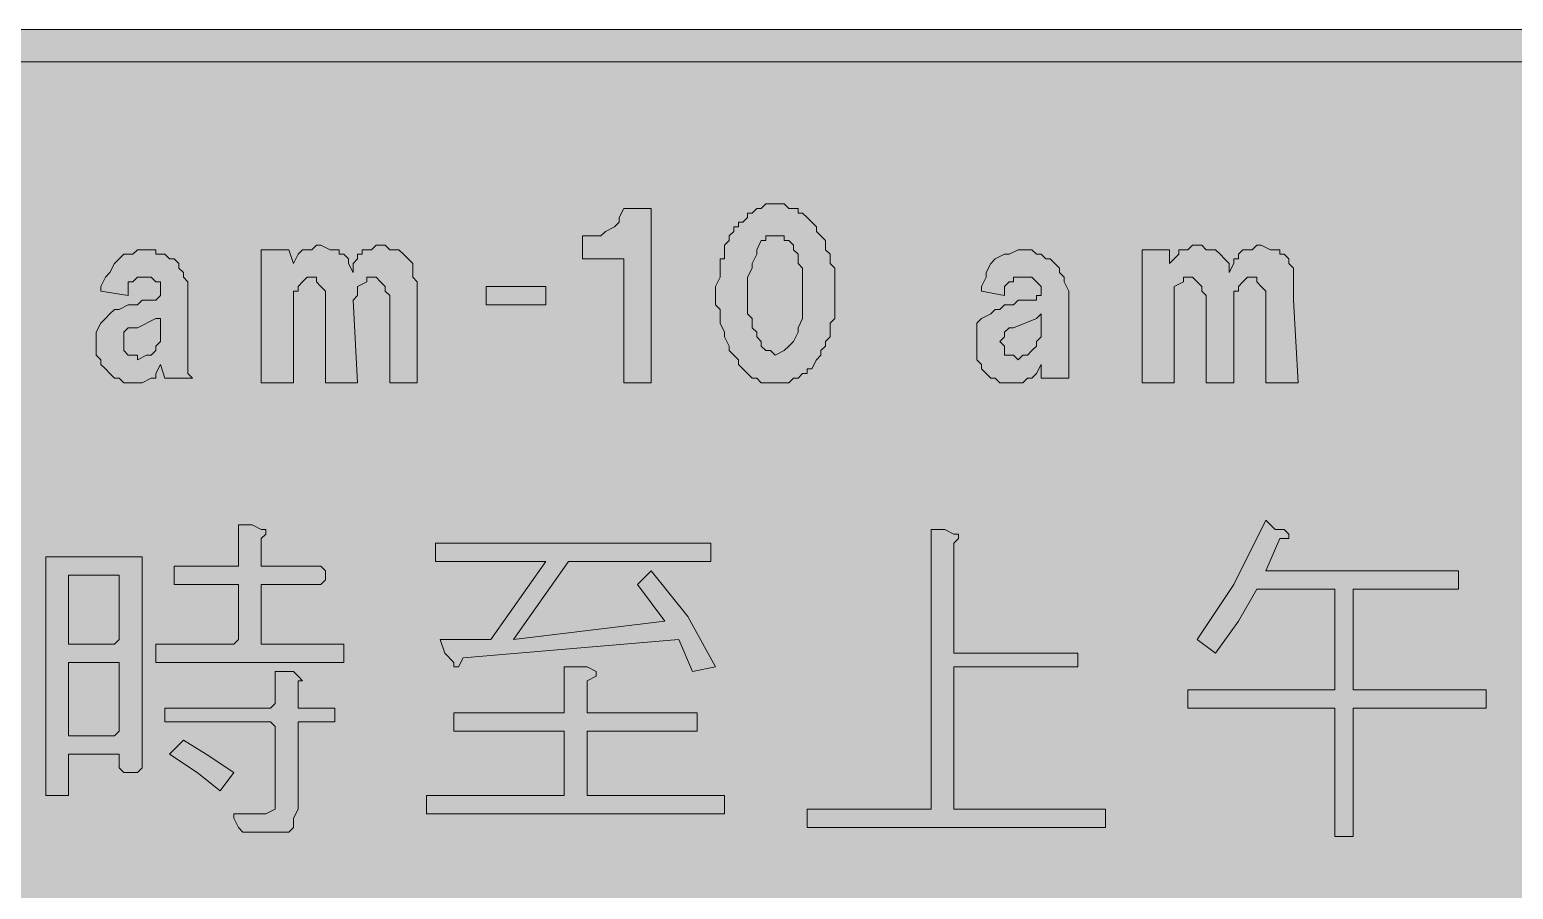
# Model space of a CAD drawing. Header units: metres. Extents: x 14 to 555, y 81 to 193.
# Drawn here: x 249 to 346, y 136.9 to 193.2 of the extents above; entities that cross this region are included whole.
import ezdxf

# ---------------------------------------------------------------- set-up
doc = ezdxf.new("R2010")
doc.units = ezdxf.units.M
doc.layers.add('FILL_BLACK_000000', color=7, linetype='Continuous', true_color=0x000000)
doc.layers.add('FILL_PINK_E1E1E1', color=7, linetype='Continuous', true_color=0xe1e1e1)

msp = doc.modelspace()

# ---------------------------------------------------------------- hatches: boundary and pattern name
at = {"layer": 'FILL_BLACK_000000', "true_color": 0x000000}
h = msp.add_hatch(color=7, dxfattribs=at)
h.dxf.hatch_style = 1
h.paths.add_polyline_path([(551.21, 193.16), (551.57, 193.07), (551.85, 192.9), (553.65, 192), (554.55, 190.5), (554.81, 189.6), (554.85, 188.7), (554.85, 85.2), (554.79, 84.3), (554.59, 83.44), (554.22, 82.63), (553.65, 81.9), (552.92, 81.33), (552.11, 80.96), (551.25, 80.76), (550.35, 80.7), (18.45, 80.7), (17.55, 80.76), (16.69, 80.96), (15.88, 81.33), (15.15, 81.9), (14.58, 82.63), (14.21, 83.44), (14.01, 84.3), (13.95, 85.2), (13.95, 188.7), (14.01, 189.6), (14.21, 190.46), (14.58, 191.27), (15.15, 192), (15.88, 192.57), (16.69, 192.94), (17.55, 193.14), (18.45, 193.2), (550.35, 193.2), (551.21, 193.16)])
h.paths.add_polyline_path([(16.8, 190.35), (16.26, 189.58), (16.05, 188.7), (16.05, 85.2), (16.35, 84.3), (16.54, 83.85), (16.95, 83.4), (17.59, 82.99), (18.45, 82.8), (550.35, 82.8), (551.21, 82.99), (551.85, 83.4), (552.2, 83.85), (552.37, 84.3), (552.45, 85.2), (552.45, 188.7), (552.45, 189.6), (552.26, 190.05), (551.85, 190.5), (551.21, 190.91), (550.35, 191.1), (18.45, 191.1), (17.57, 190.89), (16.8, 190.35)], flags=16)
h = msp.add_hatch(color=7, dxfattribs=at)
h.dxf.hatch_style = 1
h.paths.add_polyline_path([(287.85, 170.1), (287.85, 178.2), (285.15, 178.2), (285.15, 179.7), (285.75, 179.7), (286.05, 179.7), (286.35, 179.7), (286.65, 180), (287.25, 180.3), (287.55, 180.6), (287.55, 180.9), (287.85, 181.5), (289.65, 181.5), (289.65, 170.4), (289.65, 170.1), (287.85, 170.1)])
h = msp.add_hatch(color=7, dxfattribs=at)
h.dxf.hatch_style = 1
h.paths.add_polyline_path([(293.85, 175.2), (293.85, 175.8), (293.85, 176.1), (293.85, 176.4), (294.15, 177), (294.15, 177.3), (294.15, 177.9), (294.15, 178.2), (294.45, 178.2), (294.45, 178.5), (294.45, 178.8), (294.45, 179.1), (294.75, 179.4), (294.75, 179.7), (295.05, 180), (295.05, 180.3), (295.35, 180.3), (295.35, 180.6), (295.65, 180.6), (295.95, 180.9), (295.95, 181.2), (296.25, 181.2), (296.55, 181.5), (296.85, 181.5), (297.15, 181.8), (297.75, 181.8), (298.05, 181.8), (298.35, 181.8), (298.65, 181.5), (298.95, 181.5), (299.25, 181.5), (299.25, 181.2), (299.55, 181.2), (299.85, 180.9), (300.15, 180.6), (300.45, 180.3), (300.45, 180), (300.75, 179.7), (301.05, 179.4), (301.05, 179.1), (301.05, 178.8), (301.35, 178.5), (301.35, 178.2), (301.35, 177.9), (301.65, 177.6), (301.65, 177), (301.65, 176.4), (301.65, 176.1), (301.65, 175.8), (301.65, 175.5), (301.65, 175.2), (301.65, 174.9), (301.65, 174.3), (301.35, 174), (301.35, 173.7), (301.35, 173.4), (301.35, 173.1), (301.05, 172.8), (301.05, 172.5), (300.75, 172.2), (300.75, 171.9), (300.45, 171.6), (300.15, 171), (299.85, 171), (299.85, 170.7), (299.55, 170.7), (299.25, 170.4), (298.95, 170.4), (298.65, 170.1), (298.35, 170.1), (298.05, 170.1), (297.75, 170.1), (297.45, 170.1), (297.15, 170.1), (296.85, 170.1), (296.55, 170.4), (296.25, 170.4), (295.95, 170.7), (295.65, 171), (295.35, 171.3), (295.35, 171.6), (295.05, 171.9), (294.75, 172.2), (294.75, 172.5), (294.45, 173.1), (294.45, 173.4), (294.15, 174), (294.15, 174.3), (294.15, 174.6), (294.15, 174.9), (293.85, 175.2)])
h.paths.add_polyline_path([(295.95, 176.1), (295.95, 175.8), (295.95, 175.2), (295.95, 174.6), (296.25, 174.3), (296.25, 174), (296.25, 173.7), (296.55, 173.4), (296.55, 173.1), (296.85, 172.8), (296.85, 172.5), (297.15, 172.2), (297.45, 172.2), (297.75, 171.9), (298.35, 172.2), (298.65, 172.5), (298.95, 172.8), (299.25, 173.4), (299.25, 173.7), (299.55, 174.3), (299.55, 174.9), (299.55, 175.5), (299.55, 175.8), (299.55, 176.4), (299.55, 177), (299.55, 177.6), (299.25, 177.9), (299.25, 178.2), (299.25, 178.5), (298.95, 178.8), (298.95, 179.1), (298.65, 179.4), (298.35, 179.4), (298.35, 179.7), (298.05, 179.7), (297.75, 179.7), (297.45, 179.7), (297.15, 179.7), (297.15, 179.4), (296.85, 179.4), (296.55, 178.8), (296.55, 178.5), (296.25, 177.9), (296.25, 177.6), (295.95, 177), (295.95, 176.4), (295.95, 176.1)], flags=16)
h = msp.add_hatch(color=7, dxfattribs=at)
h.dxf.hatch_style = 1
h.paths.add_polyline_path([(259.35, 170.7), (259.65, 170.4), (257.85, 170.4), (257.55, 171.3), (257.25, 170.7), (257.25, 170.4), (256.95, 170.4), (256.35, 170.1), (256.05, 170.1), (255.45, 170.1), (255.15, 170.1), (254.85, 170.4), (254.55, 170.4), (254.25, 170.7), (253.95, 171), (253.65, 171.3), (253.65, 171.6), (253.35, 171.9), (253.35, 172.2), (253.35, 172.5), (253.35, 173.1), (253.35, 173.4), (253.65, 174), (253.95, 174.3), (254.25, 174.6), (254.55, 174.9), (254.85, 174.9), (255.45, 175.2), (256.05, 175.2), (256.35, 175.5), (256.65, 175.5), (256.95, 175.5), (257.25, 175.5), (257.55, 175.8), (257.55, 176.4), (257.55, 176.7), (257.25, 176.7), (256.95, 177), (256.65, 177), (256.35, 177), (256.05, 177), (255.75, 176.7), (255.45, 176.7), (255.45, 176.4), (255.45, 175.8), (253.65, 176.1), (253.65, 176.4), (253.95, 177), (254.25, 177.3), (254.55, 177.9), (254.85, 178.2), (255.15, 178.5), (255.75, 178.5), (256.05, 178.8), (256.65, 178.8), (256.95, 178.8), (257.25, 178.8), (257.25, 178.5), (257.85, 178.5), (258.15, 178.2), (258.45, 178.2), (258.75, 177.9), (258.75, 177.6), (259.05, 177.3), (259.05, 177), (259.35, 176.7), (259.35, 176.1), (259.35, 175.8), (259.35, 171), (259.35, 170.7)])
h.paths.add_polyline_path([(255.75, 173.7), (255.45, 173.7), (255.15, 173.4), (255.15, 173.1), (255.15, 172.8), (255.15, 172.5), (255.15, 172.2), (255.45, 171.9), (255.75, 171.9), (256.05, 171.9), (256.05, 171.6), (256.65, 171.9), (256.95, 171.9), (257.25, 172.2), (257.25, 172.5), (257.55, 172.8), (257.55, 173.1), (257.55, 174.3), (257.25, 174.3), (256.05, 173.7), (255.75, 173.7)], flags=16)
h = msp.add_hatch(color=7, dxfattribs=at)
h.dxf.hatch_style = 1
h.paths.add_polyline_path([(264.15, 178.8), (265.95, 178.8), (266.25, 177.9), (266.55, 178.5), (266.85, 178.8), (267.45, 178.8), (267.75, 179.1), (268.05, 179.1), (268.65, 178.8), (268.95, 178.8), (269.25, 178.8), (269.25, 178.5), (269.55, 178.5), (269.85, 178.2), (269.85, 177.9), (270.15, 177.3), (270.15, 177.9), (270.45, 178.2), (270.45, 178.5), (270.75, 178.5), (270.75, 178.8), (271.05, 178.8), (271.35, 178.8), (271.65, 179.1), (271.95, 179.1), (272.25, 179.1), (272.55, 178.8), (272.85, 178.8), (273.15, 178.8), (273.45, 178.5), (273.75, 178.2), (274.05, 177.9), (274.05, 177.6), (274.05, 177), (274.35, 176.7), (274.35, 176.4), (274.35, 175.8), (274.35, 175.5), (274.35, 170.1), (272.55, 170.1), (272.55, 175.2), (272.55, 175.8), (272.25, 176.1), (272.25, 176.4), (271.95, 176.7), (271.65, 177), (271.35, 177), (271.05, 177), (271.05, 176.7), (270.45, 176.4), (270.45, 176.1), (270.45, 175.8), (270.15, 175.5), (270.45, 170.1), (268.35, 170.1), (268.35, 175.2), (268.35, 175.8), (268.35, 176.1), (268.05, 176.4), (267.75, 176.7), (267.75, 177), (267.45, 177), (267.15, 177), (266.85, 176.7), (266.55, 176.4), (266.55, 176.1), (266.25, 176.1), (266.25, 175.8), (266.25, 175.5), (266.25, 175.2), (266.25, 170.1), (264.15, 170.1), (264.15, 178.8)])
h = msp.add_hatch(color=7, dxfattribs=at)
h.dxf.hatch_style = 1
h.paths.add_polyline_path([(314.85, 170.7), (314.55, 170.4), (314.25, 170.4), (313.95, 170.1), (313.35, 170.1), (313.05, 170.1), (312.45, 170.1), (312.15, 170.4), (311.85, 170.4), (311.55, 170.7), (311.25, 171), (311.25, 171.3), (310.95, 171.6), (310.95, 171.9), (310.95, 172.2), (310.95, 172.5), (310.95, 173.1), (310.95, 173.4), (310.95, 174), (311.25, 174.3), (311.85, 174.6), (312.15, 174.9), (312.45, 174.9), (312.75, 175.2), (313.05, 175.2), (313.35, 175.2), (313.65, 175.5), (313.95, 175.5), (314.25, 175.5), (314.55, 175.5), (314.85, 175.5), (314.85, 175.8), (315.15, 175.8), (315.15, 176.4), (314.85, 176.7), (314.55, 177), (314.25, 177), (313.95, 177), (313.65, 177), (313.35, 177), (313.35, 176.7), (313.05, 176.7), (312.75, 176.4), (312.75, 175.8), (311.25, 176.1), (311.25, 176.4), (311.55, 177), (311.55, 177.3), (311.85, 177.9), (312.15, 178.2), (312.75, 178.5), (313.05, 178.5), (313.65, 178.8), (313.95, 178.8), (314.25, 178.8), (314.55, 178.8), (314.85, 178.5), (315.15, 178.5), (315.45, 178.2), (315.75, 178.2), (316.05, 177.9), (316.35, 177.6), (316.35, 177.3), (316.65, 177), (316.65, 176.7), (316.95, 176.1), (316.95, 175.8), (316.95, 171), (316.95, 170.7), (316.95, 170.4), (315.15, 170.4), (315.15, 171.3), (314.85, 170.7)])
h.paths.add_polyline_path([(312.75, 173.4), (312.75, 173.1), (312.45, 172.8), (312.75, 172.5), (312.75, 172.2), (312.75, 171.9), (313.05, 171.9), (313.35, 171.9), (313.65, 171.6), (313.95, 171.9), (314.25, 171.9), (314.55, 172.2), (314.85, 172.5), (314.85, 172.8), (315.15, 173.1), (315.15, 174.6), (314.85, 174.3), (313.35, 173.7), (313.05, 173.7), (312.75, 173.4)], flags=16)
h = msp.add_hatch(color=7, dxfattribs=at)
h.dxf.hatch_style = 1
h.paths.add_polyline_path([(321.75, 178.8), (323.55, 178.8), (323.55, 177.9), (324.15, 178.5), (324.15, 178.8), (324.45, 178.8), (324.75, 178.8), (325.05, 179.1), (325.35, 179.1), (325.65, 179.1), (325.95, 178.8), (326.25, 178.8), (326.55, 178.8), (326.85, 178.5), (327.15, 178.2), (327.45, 177.9), (327.45, 177.3), (327.75, 177.9), (327.75, 178.2), (328.05, 178.2), (328.05, 178.5), (328.35, 178.8), (328.95, 178.8), (329.25, 179.1), (329.55, 179.1), (330.15, 178.8), (330.45, 178.8), (330.75, 178.8), (330.75, 178.5), (331.05, 178.5), (331.35, 178.2), (331.35, 177.9), (331.65, 177.6), (331.65, 177), (331.65, 176.7), (331.65, 176.4), (331.65, 175.8), (331.65, 175.5), (331.95, 170.1), (329.85, 170.1), (329.85, 175.2), (329.85, 175.8), (329.85, 176.1), (329.55, 176.4), (329.25, 176.7), (329.25, 177), (328.95, 177), (328.65, 177), (328.35, 176.7), (328.05, 176.4), (328.05, 176.1), (327.75, 176.1), (327.75, 175.8), (327.75, 175.5), (327.75, 170.1), (325.95, 170.1), (325.95, 175.2), (325.95, 175.8), (325.65, 176.1), (325.65, 176.4), (325.35, 176.7), (325.05, 177), (324.75, 177), (324.45, 177), (324.45, 176.7), (323.85, 176.4), (323.85, 176.1), (323.85, 175.8), (323.85, 175.5), (323.85, 175.2), (323.85, 170.1), (321.75, 170.1), (321.75, 178.8)])
h = msp.add_hatch(color=7, dxfattribs=at)
h.dxf.hatch_style = 1
h.paths.add_polyline_path([(278.85, 175.2), (278.85, 176.4), (282.75, 176.4), (282.75, 175.2), (278.85, 175.2)])
h = msp.add_hatch(color=7, dxfattribs=at)
h.dxf.hatch_style = 1
h.paths.add_polyline_path([(334.35, 140.4), (334.35, 148.8), (324.75, 148.8), (324.75, 150), (334.35, 150), (334.35, 156.6), (329.25, 156.6), (328.05, 154.5), (326.55, 152.4), (325.35, 153.3), (327.75, 156.9), (329.85, 161.1), (330.45, 160.5), (331.05, 160.5), (331.35, 160.2), (331.35, 159.9), (330.75, 159.9), (329.85, 157.8), (342.45, 157.8), (342.45, 156.6), (335.55, 156.6), (335.55, 150), (344.25, 150), (344.25, 148.8), (335.55, 148.8), (335.55, 140.4), (334.35, 140.4)])
h = msp.add_hatch(color=7, dxfattribs=at)
h.dxf.hatch_style = 1
h.paths.add_polyline_path([(262.35, 156.9), (259.05, 156.9), (258.45, 156.9), (258.45, 157.2), (258.45, 157.8), (258.45, 158.1), (259.05, 158.1), (262.35, 158.1), (262.65, 158.1), (262.65, 160.8), (262.95, 160.8), (263.55, 160.8), (264.15, 160.5), (264.45, 160.5), (264.45, 160.2), (264.15, 159.9), (264.15, 158.1), (268.05, 158.1), (268.35, 157.8), (268.35, 157.2), (268.05, 156.9), (264.15, 156.9), (264.15, 153.3), (264.15, 153), (269.55, 153), (269.55, 152.1), (269.55, 151.8), (257.25, 151.8), (257.25, 152.1), (257.25, 153), (262.35, 153), (262.65, 153.3), (262.65, 156.9), (262.35, 156.9)])
h = msp.add_hatch(color=7, dxfattribs=at)
h.dxf.hatch_style = 1
h.paths.add_polyline_path([(317.55, 151.5), (309.45, 151.5), (309.45, 142.2), (319.35, 142.2), (319.35, 141), (299.85, 141), (299.85, 142.2), (307.95, 142.2), (307.95, 160.5), (308.85, 160.5), (309.45, 160.2), (309.75, 160.2), (309.75, 159.9), (309.45, 159.6), (309.45, 152.4), (317.55, 152.4), (317.55, 151.5)])
h = msp.add_hatch(color=7, dxfattribs=at)
h.dxf.hatch_style = 1
h.paths.add_polyline_path([(290.55, 154.5), (288.75, 156.9), (289.65, 157.8), (292.05, 154.8), (293.85, 151.5), (292.35, 151.2), (291.45, 153.3), (277.35, 152.1), (277.05, 151.5), (276.75, 151.5), (276.75, 151.8), (276.15, 152.4), (275.85, 153.3), (279.15, 153.3), (282.75, 158.4), (275.55, 158.4), (275.55, 159.6), (293.55, 159.6), (293.55, 158.4), (284.25, 158.4), (280.65, 153.3), (290.55, 154.5)])
h = msp.add_hatch(color=7, dxfattribs=at)
h.dxf.hatch_style = 1
h.paths.add_polyline_path([(251.55, 143.1), (251.25, 143.1), (250.05, 143.1), (250.05, 158.7), (256.05, 158.7), (256.35, 158.7), (256.35, 144.9), (256.05, 144.6), (255.15, 144.6), (254.85, 144.9), (254.85, 145.8), (254.55, 145.8), (251.55, 145.8), (251.55, 143.1)])
h.paths.add_polyline_path([(254.55, 147), (254.85, 147.3), (254.85, 151.8), (254.55, 151.8), (251.55, 151.8), (251.55, 147.3), (251.55, 147), (254.55, 147)], flags=16)
h.paths.add_polyline_path([(251.55, 157.5), (251.55, 153.3), (251.55, 153), (254.55, 153), (254.85, 153.3), (254.85, 157.5), (254.55, 157.5), (251.55, 157.5)], flags=16)
h = msp.add_hatch(color=7, dxfattribs=at)
h.dxf.hatch_style = 1
h.paths.add_polyline_path([(285.45, 147.3), (285.45, 143.1), (294.45, 143.1), (294.45, 141.9), (274.95, 141.9), (274.95, 143.1), (283.95, 143.1), (283.95, 147.3), (276.75, 147.3), (276.75, 148.5), (283.95, 148.5), (283.95, 151.5), (285.45, 151.5), (286.05, 151.2), (286.05, 150.9), (285.45, 150.6), (285.45, 148.5), (292.65, 148.5), (292.65, 147.3), (285.45, 147.3)])
h = msp.add_hatch(color=7, dxfattribs=at)
h.dxf.hatch_style = 1
h.paths.add_polyline_path([(257.85, 147.9), (257.85, 148.8), (258.15, 148.8), (264.75, 148.8), (265.05, 149.1), (265.05, 151.2), (265.35, 151.2), (265.65, 151.2), (266.25, 151.2), (266.55, 150.9), (266.85, 150.6), (266.55, 150.6), (266.55, 149.1), (266.55, 148.8), (268.95, 148.8), (268.95, 147.9), (266.55, 147.9), (266.55, 147.6), (266.55, 142.2), (266.25, 141.6), (266.25, 141), (265.95, 140.7), (265.35, 140.7), (263.25, 140.7), (262.95, 140.7), (262.65, 141), (262.35, 141.6), (262.35, 141.9), (262.65, 141.9), (264.45, 141.9), (265.05, 142.2), (265.05, 142.8), (265.05, 147.6), (264.75, 147.9), (258.15, 147.9), (257.85, 147.9)])
h = msp.add_hatch(color=7, dxfattribs=at)
h.dxf.hatch_style = 1
h.paths.add_polyline_path([(259.05, 146.7), (260.55, 145.8), (262.35, 144.6), (261.45, 143.4), (259.95, 144.6), (258.15, 145.8), (259.05, 146.7)])
at = {"layer": 'FILL_PINK_E1E1E1', "true_color": 0xe1e1e1}
h = msp.add_hatch(color=7, dxfattribs=at)
h.dxf.hatch_style = 1
h.paths.add_polyline_path([(17.57, 83.01), (16.8, 83.55), (16.26, 84.32), (16.05, 85.2), (16.05, 188.7), (16.35, 189.6), (16.54, 190.05), (16.95, 190.5), (17.59, 190.91), (18.45, 191.1), (550.35, 191.1), (551.21, 190.91), (551.85, 190.5), (552.2, 190.05), (552.37, 189.6), (552.45, 188.7), (552.45, 85.2), (552.45, 84.3), (552.26, 83.85), (551.85, 83.4), (551.66, 83.25), (551.25, 83.1), (550.8, 82.84), (550.35, 82.8), (18.45, 82.8), (17.57, 83.01)])

# ---------------------------------------------------------------- linework, layer by layer
at = {"layer": 'FILL_BLACK_000000', "lineweight": 0, "true_color": 0x000000}
msp.add_lwpolyline([(18.45, 193.2), (550.35, 193.2), (551.21, 193.16), (551.57, 193.07), (551.85, 192.9), (553.65, 192), (554.55, 190.5), (554.81, 189.6), (554.85, 188.7), (554.85, 85.2), (554.79, 84.3), (554.59, 83.44), (554.22, 82.63), (553.65, 81.9), (552.92, 81.33), (552.11, 80.96), (551.25, 80.76), (550.35, 80.7), (18.45, 80.7)], dxfattribs=at)
for points in [[(16.8, 190.35), (16.26, 189.58), (16.05, 188.7), (16.05, 85.2), (16.35, 84.3), (16.54, 83.85), (16.95, 83.4), (17.59, 82.99), (18.45, 82.8), (550.35, 82.8), (551.21, 82.99), (551.85, 83.4), (552.2, 83.85), (552.37, 84.3), (552.45, 85.2), (552.45, 188.7), (552.45, 189.6), (552.26, 190.05), (551.85, 190.5), (551.21, 190.91), (550.35, 191.1), (18.45, 191.1), (17.57, 190.89)], [(287.85, 170.1), (287.85, 178.2), (285.15, 178.2), (285.15, 179.7), (285.75, 179.7), (286.05, 179.7), (286.35, 179.7), (286.65, 180), (287.25, 180.3), (287.55, 180.6), (287.55, 180.9), (287.85, 181.5), (289.65, 181.5), (289.65, 170.4), (289.65, 170.1)], [(293.85, 175.2), (293.85, 175.8), (293.85, 176.1), (293.85, 176.4), (294.15, 177), (294.15, 177.3), (294.15, 177.9), (294.15, 178.2), (294.45, 178.2), (294.45, 178.5), (294.45, 178.8), (294.45, 179.1), (294.75, 179.4), (294.75, 179.7), (295.05, 180), (295.05, 180.3), (295.35, 180.3), (295.35, 180.6), (295.65, 180.6), (295.95, 180.9), (295.95, 181.2), (296.25, 181.2), (296.55, 181.5), (296.85, 181.5), (297.15, 181.8), (297.75, 181.8), (298.05, 181.8), (298.35, 181.8), (298.65, 181.5), (298.95, 181.5), (299.25, 181.5), (299.25, 181.2), (299.55, 181.2), (299.85, 180.9), (300.15, 180.6), (300.45, 180.3), (300.45, 180), (300.75, 179.7), (301.05, 179.4), (301.05, 179.1), (301.05, 178.8), (301.35, 178.5), (301.35, 178.2), (301.35, 177.9), (301.65, 177.6), (301.65, 177), (301.65, 176.4), (301.65, 176.1), (301.65, 175.8), (301.65, 175.5), (301.65, 175.2), (301.65, 174.9), (301.65, 174.3), (301.35, 174), (301.35, 173.7), (301.35, 173.4), (301.35, 173.1), (301.05, 172.8), (301.05, 172.5), (300.75, 172.2), (300.75, 171.9), (300.45, 171.6), (300.15, 171), (299.85, 171), (299.85, 170.7), (299.55, 170.7), (299.25, 170.4), (298.95, 170.4), (298.65, 170.1), (298.35, 170.1), (298.05, 170.1), (297.75, 170.1), (297.45, 170.1), (297.15, 170.1), (296.85, 170.1), (296.55, 170.4), (296.25, 170.4), (295.95, 170.7), (295.65, 171), (295.35, 171.3), (295.35, 171.6), (295.05, 171.9), (294.75, 172.2), (294.75, 172.5), (294.45, 173.1), (294.45, 173.4), (294.15, 174), (294.15, 174.3), (294.15, 174.6), (294.15, 174.9)], [(295.95, 176.1), (295.95, 175.8), (295.95, 175.2), (295.95, 174.6), (296.25, 174.3), (296.25, 174), (296.25, 173.7), (296.55, 173.4), (296.55, 173.1), (296.85, 172.8), (296.85, 172.5), (297.15, 172.2), (297.45, 172.2), (297.75, 171.9), (298.35, 172.2), (298.65, 172.5), (298.95, 172.8), (299.25, 173.4), (299.25, 173.7), (299.55, 174.3), (299.55, 174.9), (299.55, 175.5), (299.55, 175.8), (299.55, 176.4), (299.55, 177), (299.55, 177.6), (299.25, 177.9), (299.25, 178.2), (299.25, 178.5), (298.95, 178.8), (298.95, 179.1), (298.65, 179.4), (298.35, 179.4), (298.35, 179.7), (298.05, 179.7), (297.75, 179.7), (297.45, 179.7), (297.15, 179.7), (297.15, 179.4), (296.85, 179.4), (296.55, 178.8), (296.55, 178.5), (296.25, 177.9), (296.25, 177.6), (295.95, 177), (295.95, 176.4)], [(259.35, 170.7), (259.65, 170.4), (257.85, 170.4), (257.55, 171.3), (257.25, 170.7), (257.25, 170.4), (256.95, 170.4), (256.35, 170.1), (256.05, 170.1), (255.45, 170.1), (255.15, 170.1), (254.85, 170.4), (254.55, 170.4), (254.25, 170.7), (253.95, 171), (253.65, 171.3), (253.65, 171.6), (253.35, 171.9), (253.35, 172.2), (253.35, 172.5), (253.35, 173.1), (253.35, 173.4), (253.65, 174), (253.95, 174.3), (254.25, 174.6), (254.55, 174.9), (254.85, 174.9), (255.45, 175.2), (256.05, 175.2), (256.35, 175.5), (256.65, 175.5), (256.95, 175.5), (257.25, 175.5), (257.55, 175.8), (257.55, 176.4), (257.55, 176.7), (257.25, 176.7), (256.95, 177), (256.65, 177), (256.35, 177), (256.05, 177), (255.75, 176.7), (255.45, 176.7), (255.45, 176.4), (255.45, 175.8), (253.65, 176.1), (253.65, 176.4), (253.95, 177), (254.25, 177.3), (254.55, 177.9), (254.85, 178.2), (255.15, 178.5), (255.75, 178.5), (256.05, 178.8), (256.65, 178.8), (256.95, 178.8), (257.25, 178.8), (257.25, 178.5), (257.85, 178.5), (258.15, 178.2), (258.45, 178.2), (258.75, 177.9), (258.75, 177.6), (259.05, 177.3), (259.05, 177), (259.35, 176.7), (259.35, 176.1), (259.35, 175.8), (259.35, 171)], [(264.15, 178.8), (265.95, 178.8), (266.25, 177.9), (266.55, 178.5), (266.85, 178.8), (267.45, 178.8), (267.75, 179.1), (268.05, 179.1), (268.65, 178.8), (268.95, 178.8), (269.25, 178.8), (269.25, 178.5), (269.55, 178.5), (269.85, 178.2), (269.85, 177.9), (270.15, 177.3), (270.15, 177.9), (270.45, 178.2), (270.45, 178.5), (270.75, 178.5), (270.75, 178.8), (271.05, 178.8), (271.35, 178.8), (271.65, 179.1), (271.95, 179.1), (272.25, 179.1), (272.55, 178.8), (272.85, 178.8), (273.15, 178.8), (273.45, 178.5), (273.75, 178.2), (274.05, 177.9), (274.05, 177.6), (274.05, 177), (274.35, 176.7), (274.35, 176.4), (274.35, 175.8), (274.35, 175.5), (274.35, 170.1), (272.55, 170.1), (272.55, 175.2), (272.55, 175.8), (272.25, 176.1), (272.25, 176.4), (271.95, 176.7), (271.65, 177), (271.35, 177), (271.05, 177), (271.05, 176.7), (270.45, 176.4), (270.45, 176.1), (270.45, 175.8), (270.15, 175.5), (270.45, 170.1), (268.35, 170.1), (268.35, 175.2), (268.35, 175.8), (268.35, 176.1), (268.05, 176.4), (267.75, 176.7), (267.75, 177), (267.45, 177), (267.15, 177), (266.85, 176.7), (266.55, 176.4), (266.55, 176.1), (266.25, 176.1), (266.25, 175.8), (266.25, 175.5), (266.25, 175.2), (266.25, 170.1), (264.15, 170.1)], [(314.85, 170.7), (314.55, 170.4), (314.25, 170.4), (313.95, 170.1), (313.35, 170.1), (313.05, 170.1), (312.45, 170.1), (312.15, 170.4), (311.85, 170.4), (311.55, 170.7), (311.25, 171), (311.25, 171.3), (310.95, 171.6), (310.95, 171.9), (310.95, 172.2), (310.95, 172.5), (310.95, 173.1), (310.95, 173.4), (310.95, 174), (311.25, 174.3), (311.85, 174.6), (312.15, 174.9), (312.45, 174.9), (312.75, 175.2), (313.05, 175.2), (313.35, 175.2), (313.65, 175.5), (313.95, 175.5), (314.25, 175.5), (314.55, 175.5), (314.85, 175.5), (314.85, 175.8), (315.15, 175.8), (315.15, 176.4), (314.85, 176.7), (314.55, 177), (314.25, 177), (313.95, 177), (313.65, 177), (313.35, 177), (313.35, 176.7), (313.05, 176.7), (312.75, 176.4), (312.75, 175.8), (311.25, 176.1), (311.25, 176.4), (311.55, 177), (311.55, 177.3), (311.85, 177.9), (312.15, 178.2), (312.75, 178.5), (313.05, 178.5), (313.65, 178.8), (313.95, 178.8), (314.25, 178.8), (314.55, 178.8), (314.85, 178.5), (315.15, 178.5), (315.45, 178.2), (315.75, 178.2), (316.05, 177.9), (316.35, 177.6), (316.35, 177.3), (316.65, 177), (316.65, 176.7), (316.95, 176.1), (316.95, 175.8), (316.95, 171), (316.95, 170.7), (316.95, 170.4), (315.15, 170.4), (315.15, 171.3)], [(321.75, 178.8), (323.55, 178.8), (323.55, 177.9), (324.15, 178.5), (324.15, 178.8), (324.45, 178.8), (324.75, 178.8), (325.05, 179.1), (325.35, 179.1), (325.65, 179.1), (325.95, 178.8), (326.25, 178.8), (326.55, 178.8), (326.85, 178.5), (327.15, 178.2), (327.45, 177.9), (327.45, 177.3), (327.75, 177.9), (327.75, 178.2), (328.05, 178.2), (328.05, 178.5), (328.35, 178.8), (328.95, 178.8), (329.25, 179.1), (329.55, 179.1), (330.15, 178.8), (330.45, 178.8), (330.75, 178.8), (330.75, 178.5), (331.05, 178.5), (331.35, 178.2), (331.35, 177.9), (331.65, 177.6), (331.65, 177), (331.65, 176.7), (331.65, 176.4), (331.65, 175.8), (331.65, 175.5), (331.95, 170.1), (329.85, 170.1), (329.85, 175.2), (329.85, 175.8), (329.85, 176.1), (329.55, 176.4), (329.25, 176.7), (329.25, 177), (328.95, 177), (328.65, 177), (328.35, 176.7), (328.05, 176.4), (328.05, 176.1), (327.75, 176.1), (327.75, 175.8), (327.75, 175.5), (327.75, 170.1), (325.95, 170.1), (325.95, 175.2), (325.95, 175.8), (325.65, 176.1), (325.65, 176.4), (325.35, 176.7), (325.05, 177), (324.75, 177), (324.45, 177), (324.45, 176.7), (323.85, 176.4), (323.85, 176.1), (323.85, 175.8), (323.85, 175.5), (323.85, 175.2), (323.85, 170.1), (321.75, 170.1)], [(278.85, 175.2), (278.85, 176.4), (282.75, 176.4), (282.75, 175.2)], [(255.75, 173.7), (255.45, 173.7), (255.15, 173.4), (255.15, 173.1), (255.15, 172.8), (255.15, 172.5), (255.15, 172.2), (255.45, 171.9), (255.75, 171.9), (256.05, 171.9), (256.05, 171.6), (256.65, 171.9), (256.95, 171.9), (257.25, 172.2), (257.25, 172.5), (257.55, 172.8), (257.55, 173.1), (257.55, 174.3), (257.25, 174.3), (256.05, 173.7)], [(312.75, 173.4), (312.75, 173.1), (312.45, 172.8), (312.75, 172.5), (312.75, 172.2), (312.75, 171.9), (313.05, 171.9), (313.35, 171.9), (313.65, 171.6), (313.95, 171.9), (314.25, 171.9), (314.55, 172.2), (314.85, 172.5), (314.85, 172.8), (315.15, 173.1), (315.15, 174.6), (314.85, 174.3), (313.35, 173.7), (313.05, 173.7)], [(334.35, 140.4), (334.35, 148.8), (324.75, 148.8), (324.75, 150), (334.35, 150), (334.35, 156.6), (329.25, 156.6), (328.05, 154.5), (326.55, 152.4), (325.35, 153.3), (327.75, 156.9), (329.85, 161.1), (330.45, 160.5), (331.05, 160.5), (331.35, 160.2), (331.35, 159.9), (330.75, 159.9), (329.85, 157.8), (342.45, 157.8), (342.45, 156.6), (335.55, 156.6), (335.55, 150), (344.25, 150), (344.25, 148.8), (335.55, 148.8), (335.55, 140.4)], [(262.35, 156.9), (259.05, 156.9), (258.45, 156.9), (258.45, 157.2), (258.45, 157.8), (258.45, 158.1), (259.05, 158.1), (262.35, 158.1), (262.65, 158.1), (262.65, 160.8), (262.95, 160.8), (263.55, 160.8), (264.15, 160.5), (264.45, 160.5), (264.45, 160.2), (264.15, 159.9), (264.15, 158.1), (268.05, 158.1), (268.35, 157.8), (268.35, 157.2), (268.05, 156.9), (264.15, 156.9), (264.15, 153.3), (264.15, 153), (269.55, 153), (269.55, 152.1), (269.55, 151.8), (257.25, 151.8), (257.25, 152.1), (257.25, 153), (262.35, 153), (262.65, 153.3), (262.65, 156.9)], [(317.55, 151.5), (309.45, 151.5), (309.45, 142.2), (319.35, 142.2), (319.35, 141), (299.85, 141), (299.85, 142.2), (307.95, 142.2), (307.95, 160.5), (308.85, 160.5), (309.45, 160.2), (309.75, 160.2), (309.75, 159.9), (309.45, 159.6), (309.45, 152.4), (317.55, 152.4)], [(290.55, 154.5), (288.75, 156.9), (289.65, 157.8), (292.05, 154.8), (293.85, 151.5), (292.35, 151.2), (291.45, 153.3), (277.35, 152.1), (277.05, 151.5), (276.75, 151.5), (276.75, 151.8), (276.15, 152.4), (275.85, 153.3), (279.15, 153.3), (282.75, 158.4), (275.55, 158.4), (275.55, 159.6), (293.55, 159.6), (293.55, 158.4), (284.25, 158.4), (280.65, 153.3)], [(251.55, 143.1), (251.25, 143.1), (250.05, 143.1), (250.05, 158.7), (256.05, 158.7), (256.35, 158.7), (256.35, 144.9), (256.05, 144.6), (255.15, 144.6), (254.85, 144.9), (254.85, 145.8), (254.55, 145.8), (251.55, 145.8)], [(251.55, 157.5), (251.55, 153.3), (251.55, 153), (254.55, 153), (254.85, 153.3), (254.85, 157.5), (254.55, 157.5)], [(254.55, 147), (254.85, 147.3), (254.85, 151.8), (254.55, 151.8), (251.55, 151.8), (251.55, 147.3), (251.55, 147)], [(285.45, 147.3), (285.45, 143.1), (294.45, 143.1), (294.45, 141.9), (274.95, 141.9), (274.95, 143.1), (283.95, 143.1), (283.95, 147.3), (276.75, 147.3), (276.75, 148.5), (283.95, 148.5), (283.95, 151.5), (285.45, 151.5), (286.05, 151.2), (286.05, 150.9), (285.45, 150.6), (285.45, 148.5), (292.65, 148.5), (292.65, 147.3)], [(257.85, 147.9), (257.85, 148.8), (258.15, 148.8), (264.75, 148.8), (265.05, 149.1), (265.05, 151.2), (265.35, 151.2), (265.65, 151.2), (266.25, 151.2), (266.55, 150.9), (266.85, 150.6), (266.55, 150.6), (266.55, 149.1), (266.55, 148.8), (268.95, 148.8), (268.95, 147.9), (266.55, 147.9), (266.55, 147.6), (266.55, 142.2), (266.25, 141.6), (266.25, 141), (265.95, 140.7), (265.35, 140.7), (263.25, 140.7), (262.95, 140.7), (262.65, 141), (262.35, 141.6), (262.35, 141.9), (262.65, 141.9), (264.45, 141.9), (265.05, 142.2), (265.05, 142.8), (265.05, 147.6), (264.75, 147.9), (258.15, 147.9)], [(259.05, 146.7), (260.55, 145.8), (262.35, 144.6), (261.45, 143.4), (259.95, 144.6), (258.15, 145.8)]]:
    msp.add_lwpolyline(points, close=True, dxfattribs=at)
at = {"layer": 'FILL_PINK_E1E1E1', "lineweight": 0, "true_color": 0xe1e1e1}
msp.add_lwpolyline([(18.45, 191.1), (550.35, 191.1), (551.21, 190.91), (551.85, 190.5), (552.2, 190.05), (552.37, 189.6), (552.45, 188.7), (552.45, 85.2), (552.45, 84.3), (552.26, 83.85), (551.85, 83.4), (551.66, 83.25), (551.25, 83.1), (550.8, 82.84), (550.35, 82.8), (18.45, 82.8)], dxfattribs=at)

doc.saveas('drawing.dxf')
